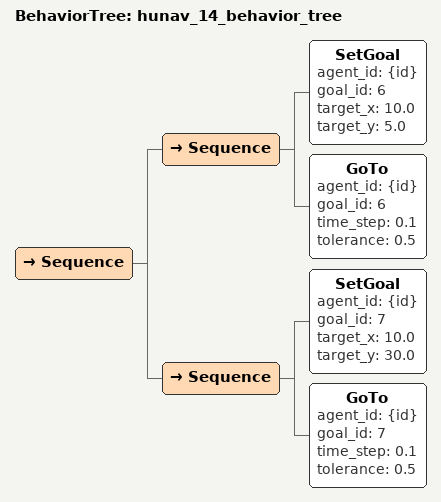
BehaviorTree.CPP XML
<?xml version="1.0" encoding="UTF-8"?>
<root main_tree_to_execute="hunav_14_behavior_tree" BTCPP_format="4">
  <include ros_pkg="arena_simulation_setup" path="configs/hunav/behavior_trees/BTRegularNav.xml"/>
  <BehaviorTree ID="hunav_14_behavior_tree">
    <Sequence>
      <Sequence>
        <SetGoal agent_id="{id}" goal_id="6" target_x="10.0" target_y="5.0"/>
        <GoTo agent_id="{id}" goal_id="6" time_step="0.1" tolerance="0.5"/>
      </Sequence>
      <Sequence>
        <SetGoal agent_id="{id}" goal_id="7" target_x="10.0" target_y="30.0"/>
        <GoTo agent_id="{id}" goal_id="7" time_step="0.1" tolerance="0.5"/>
      </Sequence>
    </Sequence>
  </BehaviorTree>
</root>
